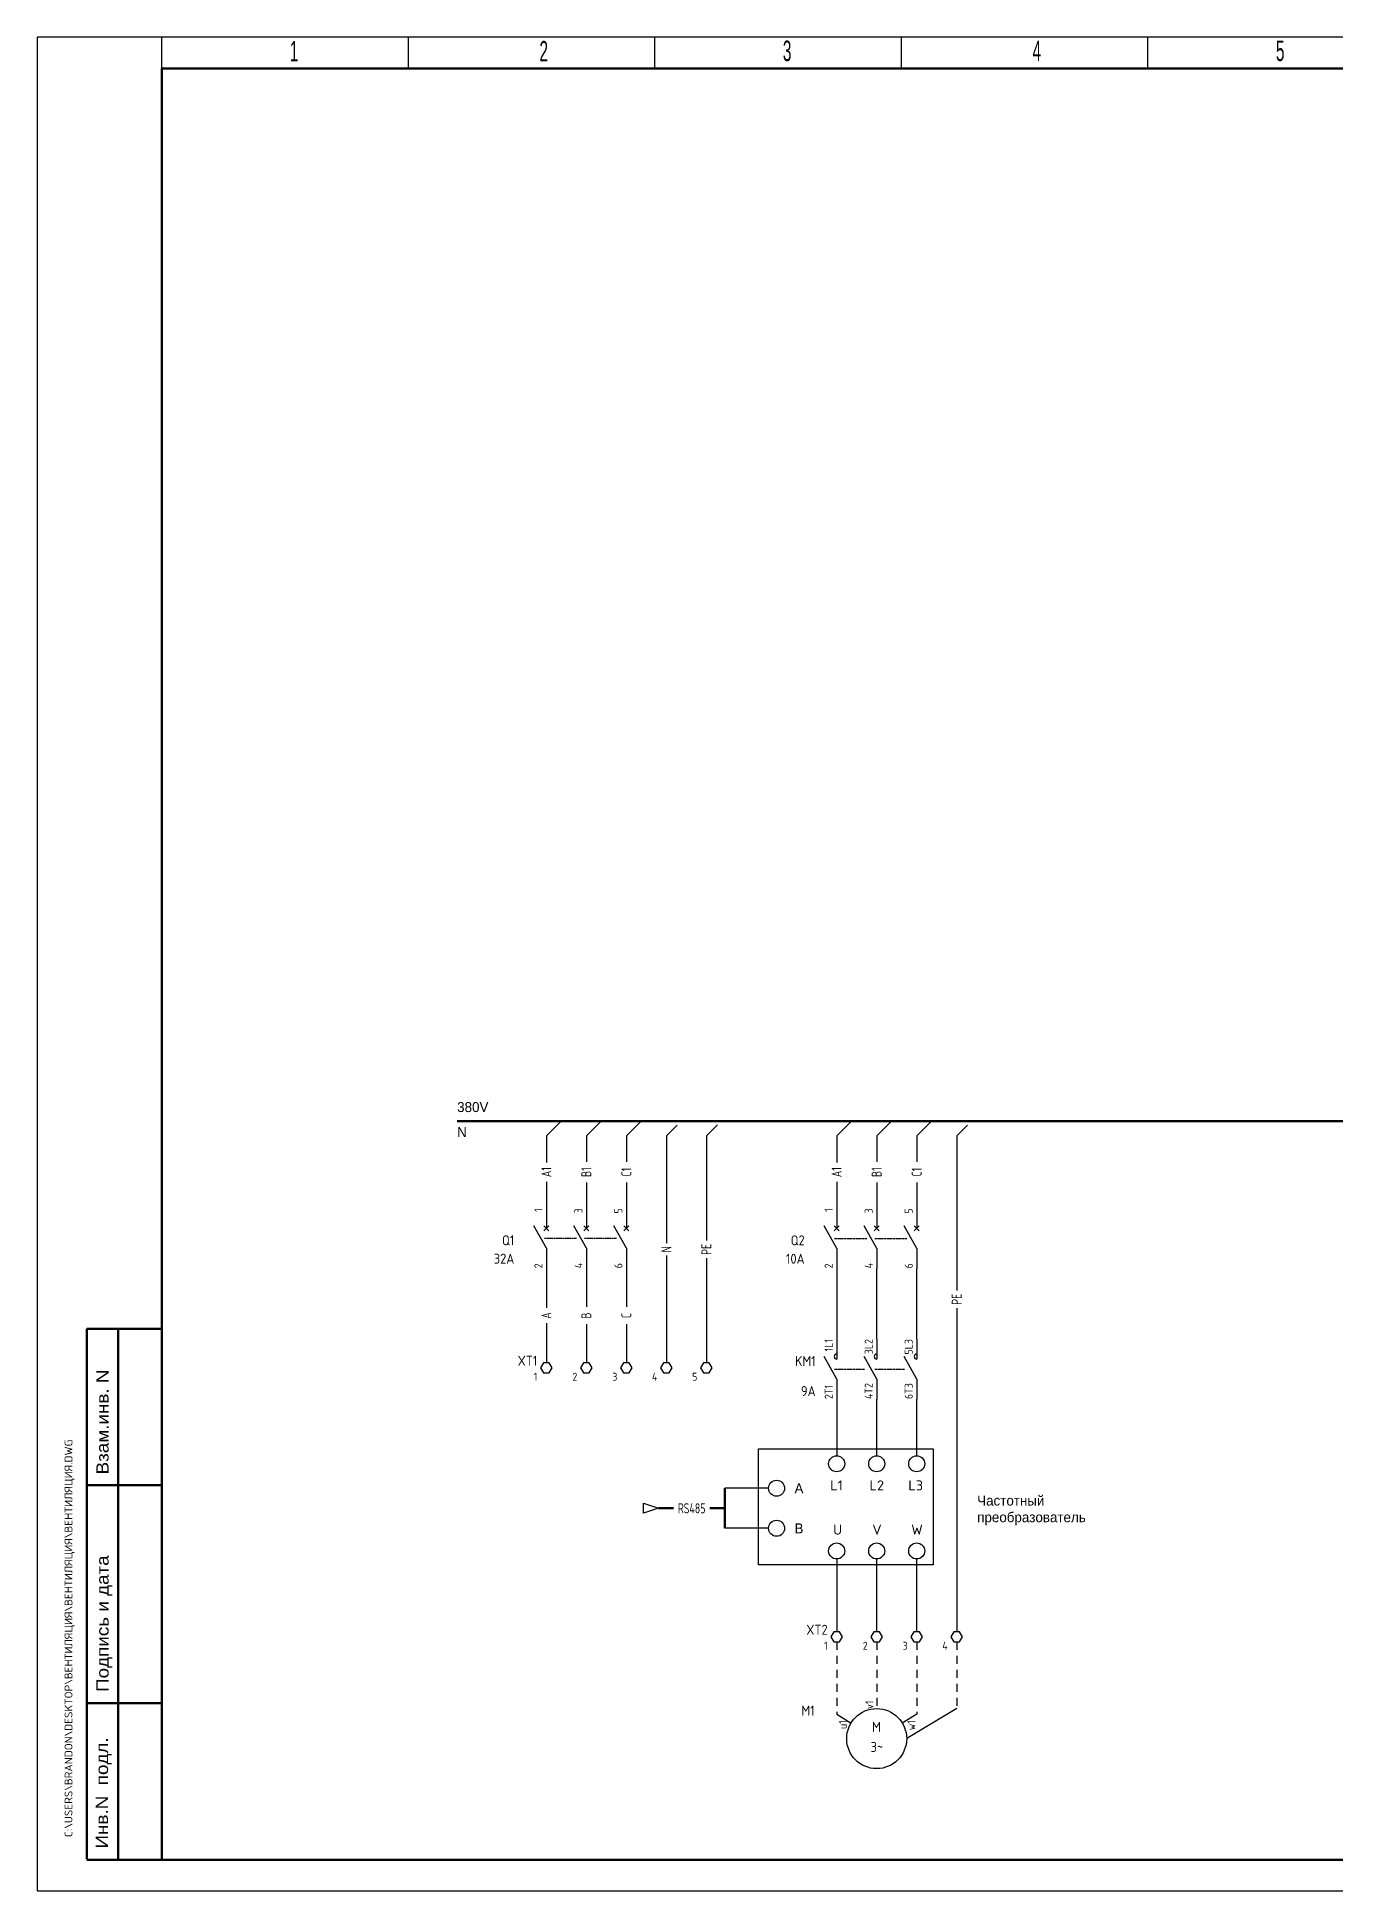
# Model space of a CAD drawing. Extents: x -644 to 2320, y -847 to 99.
# Drawn here: x -104.3 to 220.4, y -667.7 to -204.4 of the extents above; entities that cross this region are included whole.
import ezdxf
from ezdxf.enums import TextEntityAlignment as Align

# ---------------------------------------------------------------- set-up
doc = ezdxf.new("R2010")
doc.units = 0
for name, pattern in [('Caddy_Dash', [3.5, 2, -1.5]), ('Caddy_Solid', [0]), ('HIDDEN2', [0.1875, 0.125, -0.0625])]:
    doc.linetypes.add(name, pattern=pattern)
for name, color, linetype in [('100', 7, 'Continuous'), ('DESC', 1, 'Continuous'), ('DESCCHILD', 20, 'Continuous'), ('LINK', 9, 'HIDDEN2'), ('MISC', 7, 'Continuous'), ('SYMS', 7, 'Continuous'), ('TAGS', 7, 'Continuous'), ('TERMS', 7, 'Continuous'), ('TITLE', 7, 'Continuous'), ('WIREFIXED', 130, 'Continuous'), ('WIRENO', 70, 'Continuous'), ('WIRES', 7, 'Continuous')]:
    doc.layers.add(name, color=color, linetype=linetype)
doc.styles.add('Caddy_Vectorfont1n', font='arial.ttf', dxfattribs={"width": 1.1})
doc.styles.add('Caddy_Vectorfont1p', font='arial.ttf', dxfattribs={"width": 0.9})
doc.styles.add('ITALIC', font='ITALIC')
doc.styles.add('SIMPLEX', font='simplex')
doc.styles.add('WD_IEC', font='ISOCP2.shx', dxfattribs={"width": 0.9, "height": 4})

# ---------------------------------------------------------------- blocks, each defined once
blk = doc.blocks.new('wd_tb')
at = {"layer": 'TITLE', "color": 1, "style": 'SIMPLEX'}
blk.add_attdef('CAD#', (-14.33, 3.62), '', height=1.25, rotation=90, dxfattribs=at)
at = {"layer": 'TITLE', "color": 1}
for tag, p, height, style in [('JOB#', (277.8, 5.56), 2, 'ITALIC'), ('ENGINEER', (9.37, -2.98), 1.25, 'ITALIC'), ('CHKDBY', (40.35, -2.98), 1.25, 'ITALIC'), ('DRAWNBY', (70.5, -3.39), 1.25, 'ITALIC'), ('DATE', (98.17, -3.8), 1.25, 'SIMPLEX'), ('SHTS', (385.36, -3.42), 2, 'ITALIC')]:
    blk.add_attdef(tag, p, '', height=height, dxfattribs=dict(at, style=style))
at = {"layer": 'TITLE', "color": 1, "style": 'ITALIC'}
for tag, p in [('DWG#', (377.5, 6.5)), ('TITLE#1', (133.27, -3.8)), ('TITLE#2', (163.84, -3.8)), ('TITLE#3', (197.71, -3.8))]:
    blk.add_attdef(tag, text='', height=2, dxfattribs=at).set_placement(p, align=Align.CENTER)
blk.add_attdef('SH#', text='', height=2, dxfattribs=at).set_placement((391.86, 4.83), align=Align.RIGHT)
at = {"layer": 'TITLE', "color": 7, "flags": 9}
blk.add_attdef('WD_TB', (-0.02, 0.56), '', height=1.57, dxfattribs=at)
at = {"layer": 'TITLE', "color": 1, "style": 'ITALIC', "flags": 3}
blk.add_attdef('TITLE#4', text='', height=2, dxfattribs=at).set_placement((230.75, -4.22), align=Align.CENTER)
blk = doc.blocks.new('VCB1')
for p, q in [((0, 7.5), (0, 2.5)), ((0, -2.5), (-3.12, 3.12)), ((0.62, 1.88), (-0.62, 3.12)), ((-0.62, 1.88), (0.62, 3.12)), ((0, -2.5), (0, -7.5))]:
    blk.add_line(p, q)
at = {"style": 'WD_IEC'}
for tag, p in [('INST', (-8, 5.25)), ('TAG1', (-8, -1.75)), ('LOC', (-8, 1.75)), ('RATING1', (-8, -6.35)), ('DESC1', (-8, -14.35)), ('DESC2', (-8, -17.85)), ('DESC3', (-8, -21.35))]:
    blk.add_attdef(tag, text='', height=2.5, dxfattribs=at).set_placement(p, align=Align.RIGHT)
blk.add_attdef('TERM01', text='', height=2, rotation=90, dxfattribs=at).set_placement((-1, 7.5), align=Align.RIGHT)
at = {"style": 'WD_IEC', "flags": 1}
for tag, p, height in [('X2TERM01', (0, 7.5), 0.32), ('MFG', (2.75, 6.5), 1.5), ('CAT', (2.75, 4), 1.5), ('X4LINK', (-2, 0), 0.32), ('X1LINK', (-0.5, 0), 0.32), ('X8TERM02', (0, -7.5), 0.32), ('ASSYCODE', (1, -9), 1), ('FAMILY', (1, -10.5), 1), ('CATDESC', (1, -12), 1), ('CONTACT', (1, -13.5), 1), ('COMMON', (2.25, -14.75), 1)]:
    blk.add_attdef(tag, p, '', height=height, dxfattribs=at)
at = {"style": 'WD_IEC'}
blk.add_attdef('TERM02', (-1, -7.5), '', height=2, rotation=90, dxfattribs=at)
at = {"lineweight": 15, "style": 'WD_IEC'}
blk.add_attdef('XREF', text='', height=2.5, dxfattribs=at).set_placement((-8, -10.35), align=Align.RIGHT)
blk = doc.blocks.new('VCB2')
for p, q in [((0, 7.5), (0, 2.5)), ((0, -2.5), (-3.12, 3.12)), ((0.62, 1.88), (-0.62, 3.12)), ((-0.62, 1.88), (0.62, 3.12)), ((0, -2.5), (0, -7.5))]:
    blk.add_line(p, q)
at = {"style": 'WD_IEC'}
for tag, p in [('INST', (-8, 2.65)), ('LOC', (-8, -0.35)), ('TAG2', (-8, -3.35)), ('DESC2', (-8, -16.35)), ('DESC1', (-8, -13.35)), ('DESC3', (-8, -19.35))]:
    blk.add_attdef(tag, text='', height=2.5, dxfattribs=at).set_placement(p, align=Align.RIGHT)
blk.add_attdef('TERM01', text='', height=2, rotation=90, dxfattribs=at).set_placement((-1, 7.5), align=Align.RIGHT)
at = {"style": 'WD_IEC', "flags": 1}
for tag, p, height in [('X2TERM01', (0, 7.5), 0.32), ('X4LINK', (-2.5, 0), 0.32), ('X1LINK', (-0.5, 0), 0.32), ('X8TERM02', (0, -7.5), 0.32), ('FAMILY', (1, -10.5), 1), ('CONTACT', (1, -13.5), 1)]:
    blk.add_attdef(tag, p, '', height=height, dxfattribs=at)
at = {"style": 'WD_IEC'}
blk.add_attdef('TERM02', (-1, -7.5), '', height=2, rotation=90, dxfattribs=at)
at = {"style": 'WD_IEC', "flags": 1}
blk.add_attdef('RATING1', text='', height=2.5, dxfattribs=at).set_placement((-8, -6.35), align=Align.RIGHT)
at = {"lineweight": 15, "style": 'WD_IEC'}
blk.add_attdef('XREF', text='', height=2.5, dxfattribs=at).set_placement((-8, -10.35), align=Align.RIGHT)
blk = doc.blocks.new('VT0003')
blk.add_lwpolyline([(0.72, -1.25), (1.44, 0), (0.72, 1.25), (-0.72, 1.25), (-1.44, 0), (-0.72, -1.25)], close=True)
at = {"style": 'WD_IEC', "flags": 1}
for tag, p, height in [('ASSYCODE', (2.75, 10.75), 1), ('CATDESC', (2.75, 9.25), 1), ('MFG', (2.75, 7.25), 1.5), ('CAT', (2.75, 4.75), 1.5), ('X4TERM01', (-1.44, 0), 0.25), ('X4PIN01', (-1.25, 1), 0.25), ('X4TERMDESC01', (-1.25, 0.5), 0.4), ('STRIPSEQ', (0, 0), 0.025), ('X2PIN01', (0, 2.25), 0.25), ('X2TERM01', (0, 1.25), 0.25), ('X8PIN01', (0, -0.25), 0.25), ('X2TERMDESC01', (0, 1.75), 0.4), ('X1PIN01', (1.25, 1), 0.25), ('X1TERMDESC01', (1.25, 0.5), 0.4), ('X1TERM01', (1.44, 0), 0.25), ('LINKTERM', (0, -0.04), 0.025), ('X8TERM01', (0, -1.25), 0.25), ('X8TERMDESC01', (0, -0.75), 0.4)]:
    blk.add_attdef(tag, p, '', height=height, dxfattribs=at)
at = {"style": 'WD_IEC'}
for tag, p in [('INST', (-2.25, 6.5)), ('LOC', (-2.25, 3.5)), ('DESC1', (-2.25, -6.25)), ('DESC2', (-2.25, -9.25)), ('DESC3', (-2.25, -12.25))]:
    blk.add_attdef(tag, text='', height=2.5, dxfattribs=at).set_placement(p, align=Align.RIGHT)
at = {"style": 'WD_IEC', "flags": 8}
for tag, height, p in [('TAGSTRIP', 2.5, (-2.25, 0.5)), ('TERM01', 2, (-2.25, -3.25))]:
    blk.add_attdef(tag, text='', height=height, dxfattribs=at).set_placement(p, align=Align.RIGHT)
blk = doc.blocks.new('VMO14')
blk.add_line((20, 7.5), (7.5, 0))
blk.add_circle((0, 0), 7.5)
at = {"style": 'WD_IEC'}
for tag, p in [('INST', (-15.5, 12.75)), ('LOC', (-15.5, 9.25)), ('TAG1', (-15.5, 5.75)), ('DESC2', (-15.5, -2)), ('DESC1', (-15.5, 1.5)), ('DESC3', (-15.5, -5.5)), ('RATING1', (-15.5, -9)), ('RATING3', (-15.5, -16)), ('RATING2', (-15.5, -12.5))]:
    blk.add_attdef(tag, text='', height=2.5, dxfattribs=at).set_placement(p, align=Align.RIGHT)
blk.add_attdef('TERM02', (-0.81, 7.4), '', height=2, rotation=90, dxfattribs=at)
for tag, p in [('TERM04', (19, 10)), ('TERM01', (-7.47, 4.61)), ('TERM03', (9.66, 4.61))]:
    blk.add_attdef(tag, text='', height=2, rotation=90, dxfattribs=at).set_placement(p, align=Align.RIGHT)
at = {"style": 'WD_IEC', "flags": 1}
for tag, p, height in [('MFG', (22.75, 9), 1.5), ('X2TERM02', (0, 7.5), 0.32), ('X2TERM04', (20, 7.5), 0.32), ('CAT', (22.75, 6.5), 1.5), ('X4LINK', (-7.5, 0), 0.32), ('X0TERM01', (-6.4, 3.9), 0.32), ('X0TERM03', (6.4, 3.9), 0.32), ('X1LINK', (7.5, 0), 0.32), ('ASSYCODE', (1, -9), 1), ('FAMILY', (1, -10.5), 1), ('CATDESC', (1, -12), 1)]:
    blk.add_attdef(tag, p, '', height=height, dxfattribs=at)
at = {"style": 'WD_IEC'}
for tag, p in [('M', (-0.06, 1.67)), ('3~', (0.05, -3.33))]:
    blk.add_attdef(tag, text='', height=2.5, dxfattribs=at).set_placement(p, align=Align.CENTER)
at = {"lineweight": 15, "style": 'WD_IEC'}
blk.add_attdef('XREF', text='', height=2.5, dxfattribs=at).set_placement((-15.5, -19.5), align=Align.RIGHT)
blk = doc.blocks.new('WD_WNV1')
at = {"style": 'WD_IEC', "width": 0.8}
blk.add_attdef('WIRENO', text='', height=2.5, rotation=90, dxfattribs=at).set_placement((0, 0), align=Align.MIDDLE_CENTER)
at = {"style": 'WD_IEC', "flags": 1}
for tag, p in [('W04USER', (0, 0.375)), ('W05USER', (0, 0.25)), ('W03USER', (0, 0.5)), ('W06USER', (0, 0.125)), ('W07USER', (0, 0)), ('W02USER', (0, 0.625)), ('W01USER', (0, 0.75)), ('W08USER', (0, -0.125)), ('W09USER', (0, -0.25)), ('W10USER', (0, -0.375))]:
    blk.add_attdef(tag, text='', height=0.08, dxfattribs=at).set_placement(p, align=Align.CENTER)
at = {"style": 'WD_IEC'}
for tag, p in [('X2_TINY_DOT_DONT_REMOVE', (0, 1)), ('X8_TINY_DOT_DONT_REMOVE', (0, -1))]:
    blk.add_attdef(tag, p, '', height=0.002, dxfattribs=at)
at = {"style": 'WD_IEC', "flags": 1}
for tag, p in [('X2TERM01', (0, 1)), ('X8TERM01', (0, -1))]:
    blk.add_attdef(tag, p, '', height=0.2, dxfattribs=at)
blk = doc.blocks.new('VMS21P')
for p, q in [((0, 7.5), (0, 2.5)), ((0, -2.5), (-3.12, 3.12)), ((0, -2.5), (0, -7.5))]:
    blk.add_line(p, q)
blk.add_arc((0, 3.12), 0.625, 90, 270)
at = {"style": 'WD_IEC'}
for tag, p in [('INST', (-5.25, 6.75)), ('LOC', (-5.25, 3.75)), ('TAG2', (-5.25, 0.75)), ('DESC1', (-5.25, -6.75)), ('XREF', (-5.25, -3.75)), ('DESC2', (-5.25, -9.75)), ('DESC3', (-5.25, -12.75))]:
    blk.add_attdef(tag, text='', height=2.5, dxfattribs=at).set_placement(p, align=Align.RIGHT)
blk.add_attdef('TERM01', text='', height=2, rotation=90, dxfattribs=at).set_placement((-1, 7.5), align=Align.RIGHT)
at = {"style": 'WD_IEC', "flags": 1}
for tag, p, height in [('X2TERM01', (0, 7.5), 0.32), ('X4LINK', (-2.91, 0), 0.32), ('X1LINK', (-0.5, 0), 0.32), ('CONTACT', (4, -3.5), 1), ('FAMILY', (4, -5), 1), ('X8TERM02', (0, -7.5), 0.32)]:
    blk.add_attdef(tag, p, '', height=height, dxfattribs=at)
at = {"style": 'WD_IEC'}
blk.add_attdef('TERM02', (-1, -7.5), '', height=2, rotation=90, dxfattribs=at)
blk = doc.blocks.new('HA1D3')
blk.add_lwpolyline([(0, 0), (-3.75, -1.25), (-3.75, 1.25)], close=True)
at = {"style": 'WD_IEC'}
blk.add_attdef('XREF', text='', height=2.5, dxfattribs=at).set_placement((-5, 0), align=Align.MIDDLE_RIGHT)
at = {"style": 'WD_IEC', "flags": 1}
blk.add_attdef('SIGCODE', text='', height=1, dxfattribs=at).set_placement((-2.5, 1.8), align=Align.RIGHT)
at = {"style": 'WD_IEC'}
for tag, p, height, flags in [('X1TERM01', (0, 0), 0.32, 1), ('WIRENO', (1.25, 1), 2.5, 8)]:
    blk.add_attdef(tag, p, '', height=height, dxfattribs=dict(at, flags=flags))
blk.add_attdef('DESC1', text='', height=2.5, dxfattribs=at).set_placement((1.25, -1), align=Align.TOP_LEFT)
blk = doc.blocks.new('WD_WNH1')
at = {"style": 'WD_IEC', "width": 0.8}
blk.add_attdef('WIRENO', text='', height=2.5, dxfattribs=at).set_placement((0, 0), align=Align.MIDDLE_CENTER)
at = {"style": 'WD_IEC'}
for tag, p in [('X4_TINY_DOT_DONT_REMOVE', (-1, 0)), ('X1_TINY_DOT_DONT_REMOVE', (1, 0))]:
    blk.add_attdef(tag, p, '', height=0.002, dxfattribs=at)
at = {"style": 'WD_IEC', "flags": 1}
for tag, p in [('X4TERM01', (-1, 0)), ('X1TERM01', (1, 0))]:
    blk.add_attdef(tag, p, '', height=0.2, dxfattribs=at)
for tag, p in [('W04USER', (0, 0.375)), ('W05USER', (0, 0.25)), ('W03USER', (0, 0.5)), ('W06USER', (0, 0.125)), ('W07USER', (0, 0)), ('W02USER', (0, 0.625)), ('W01USER', (0, 0.75)), ('W08USER', (0, -0.125)), ('W09USER', (0, -0.25)), ('W10USER', (0, -0.375))]:
    blk.add_attdef(tag, text='', height=0.08, dxfattribs=at).set_placement(p, align=Align.CENTER)

msp = doc.modelspace()

# ---------------------------------------------------------------- linework, layer by layer
at = {"linetype": 'Caddy_Solid', "lineweight": 25}
for p, q in [((-73.11, -212.22), (-73.11, -204.42)), ((-11.49, -212.22), (-11.49, -204.42)), ((50.13, -212.22), (50.13, -204.42)), ((111.75, -212.22), (111.75, -204.42)), ((173.37, -212.22), (173.37, -204.42))]:
    msp.add_line(p, q, dxfattribs=at)
at = {"layer": '100', "linetype": 'Caddy_Solid', "lineweight": 50}
for p, q in [((-73.11, -212.31), (543.09, -212.31)), ((-73.11, -212.31), (-73.11, -659.94)), ((-91.83, -659.84), (-91.83, -527.24)), ((-91.83, -527.24), (-73.11, -527.24)), ((-84.03, -527.24), (-84.03, -659.84)), ((-91.83, -566.34), (-73.11, -566.34)), ((-91.83, -620.84), (-73.11, -620.84)), ((543.09, -659.94), (-91.83, -659.94))]:
    msp.add_line(p, q, dxfattribs=at)
at = {"layer": 'LINK'}
for points in [[(22.49, -504.63), (30.49, -504.63)], [(32.49, -504.63), (40.49, -504.63)], [(95.06, -504.65), (103.06, -504.65)], [(105.06, -504.65), (113.06, -504.65)], [(95.06, -537.31), (102.65, -537.31)], [(105.06, -537.31), (112.65, -537.31)]]:
    msp.add_lwpolyline(points, dxfattribs=at)
at = {"layer": 'SYMS', "lineweight": 60}
msp.add_line((0.7, -475.33), (423.7, -475.33), dxfattribs=at)
at = {"layer": 'SYMS'}
for points in [[(-104.31, -667.74), (550.89, -667.74), (550.89, -204.42), (-104.31, -204.42)], [(75.98, -557.29), (119.65, -557.29), (119.65, -586.28), (75.98, -586.28)]]:
    msp.add_lwpolyline(points, close=True, dxfattribs=at)
for centre in [(95.56, -560.99), (105.56, -560.99), (115.56, -560.99), (80.54, -567.11), (80.54, -577.11), (95.56, -582.78), (105.56, -582.78), (115.56, -582.78)]:
    msp.add_circle(centre, 2, dxfattribs=at)
at = {"layer": 'WIRES'}
for p, q in [((22.99, -479.05), (26.7, -475.33)), ((32.99, -479.05), (36.7, -475.33)), ((42.99, -479.05), (46.7, -475.33)), ((52.99, -479.05), (55.68, -476.35)), ((62.99, -479.05), (65.74, -476.3)), ((95.56, -479.05), (99.28, -475.33)), ((105.56, -479.05), (109.28, -475.33)), ((115.56, -479.05), (119.28, -475.33)), ((125.56, -479.05), (128.26, -476.35)), ((22.99, -479.05), (22.99, -485.69)), ((32.99, -479.05), (32.99, -485.49)), ((42.99, -479.05), (42.99, -485.49)), ((52.99, -479.05), (52.99, -505.89)), ((62.99, -479.05), (62.99, -505.19)), ((95.56, -479.05), (95.56, -485.7)), ((105.56, -479.05), (105.56, -485.5)), ((115.56, -479.05), (115.56, -485.5)), ((125.56, -479.05), (125.56, -517.66)), ((22.99, -490.49), (22.99, -497.13)), ((32.99, -490.69), (32.99, -497.13)), ((42.99, -490.69), (42.99, -497.13)), ((95.56, -490.5), (95.56, -497.15)), ((105.56, -490.7), (105.56, -497.15)), ((115.56, -490.7), (115.56, -497.15)), ((52.99, -508.89), (52.99, -535.74)), ((62.99, -509.59), (62.99, -535.74)), ((22.99, -512.13), (22.99, -522.03)), ((32.99, -512.13), (32.99, -521.77)), ((42.99, -512.13), (42.99, -521.79)), ((95.56, -512.15), (95.56, -529.81)), ((105.56, -529.81), (105.56, -512.15)), ((115.56, -529.81), (115.56, -512.15)), ((125.56, -522.06), (125.56, -602.97)), ((22.99, -525.83), (22.99, -535.74)), ((32.99, -526.09), (32.99, -535.74)), ((42.99, -526.08), (42.99, -535.74)), ((95.56, -544.81), (95.56, -558.99)), ((105.56, -558.99), (105.56, -544.81)), ((115.56, -558.99), (115.56, -544.81)), ((78.54, -567.11), (67.58, -567.11)), ((78.54, -577.11), (67.58, -577.11)), ((95.56, -584.78), (95.56, -602.97)), ((105.56, -602.97), (105.56, -584.78)), ((115.56, -602.97), (115.56, -584.78)), ((95.56, -623.58), (99.16, -625.78)), ((115.56, -623.58), (111.96, -625.78))]:
    msp.add_line(p, q, dxfattribs=at)
at = {"layer": 'WIRES', "lineweight": 60}
for p, q in [((67.58, -577.11), (67.58, -567.11)), ((54.78, -572.11), (51.06, -572.11)), ((67.58, -572.11), (63.86, -572.11))]:
    msp.add_line(p, q, dxfattribs=at)
at = {"layer": 'WIRES', "linetype": 'Caddy_Dash'}
for p, q in [((95.56, -605.47), (95.56, -623.58)), ((105.56, -605.47), (105.56, -622.18)), ((115.56, -605.47), (115.56, -623.58)), ((125.56, -605.47), (125.56, -622.18))]:
    msp.add_line(p, q, dxfattribs=at)

# ---------------------------------------------------------------- block references
at = {"layer": 'SYMS'}
ref = msp.add_blockref('VCB1', (22.99, -504.63), dxfattribs=at)
ref.add_attrib('TERM02', '2', (21.99, -512.13), dxfattribs={"layer": 'TERMS', "height": 2, "rotation": 90, "style": 'WD_IEC'})
ref.add_attrib('TERM01', '1', dxfattribs={"layer": 'TERMS', "height": 2, "rotation": 90, "style": 'WD_IEC'}).set_placement((21.99, -497.13), align=Align.RIGHT)
ref.add_attrib('DESC1', '32A', dxfattribs={"layer": 'DESC', "height": 2.5, "style": 'WD_IEC'}).set_placement((14.99, -510.98), align=Align.RIGHT)
ref.add_attrib('TAG1', 'Q1', dxfattribs={"layer": 'TAGS', "height": 2.5, "style": 'WD_IEC'}).set_placement((14.99, -506.38), align=Align.RIGHT)
ref = msp.add_blockref('VCB2', (32.99, -504.63), dxfattribs=at)
ref.add_attrib('TERM02', '4', (31.99, -512.13), dxfattribs={"layer": 'TERMS', "height": 2, "rotation": 90, "style": 'WD_IEC'})
ref.add_attrib('TERM01', '3', dxfattribs={"layer": 'TERMS', "height": 2, "rotation": 90, "style": 'WD_IEC'}).set_placement((31.99, -497.13), align=Align.RIGHT)
ref = msp.add_blockref('VCB2', (42.99, -504.63), dxfattribs=at)
ref.add_attrib('TERM02', '6', (41.99, -512.13), dxfattribs={"layer": 'TERMS', "height": 2, "rotation": 90, "style": 'WD_IEC'})
ref.add_attrib('TERM01', '5', dxfattribs={"layer": 'TERMS', "height": 2, "rotation": 90, "style": 'WD_IEC'}).set_placement((41.99, -497.13), align=Align.RIGHT)
ref = msp.add_blockref('VCB1', (95.56, -504.65), dxfattribs=at)
ref.add_attrib('TERM02', '2', (94.56, -512.15), dxfattribs={"layer": 'TERMS', "height": 2, "rotation": 90, "style": 'WD_IEC'})
ref.add_attrib('TERM01', '1', dxfattribs={"layer": 'TERMS', "height": 2, "rotation": 90, "style": 'WD_IEC'}).set_placement((94.56, -497.15), align=Align.RIGHT)
ref.add_attrib('DESC1', '10A', dxfattribs={"layer": 'DESC', "height": 2.5, "style": 'WD_IEC'}).set_placement((87.56, -511), align=Align.RIGHT)
ref.add_attrib('TAG1', 'Q2', dxfattribs={"layer": 'TAGS', "height": 2.5, "style": 'WD_IEC'}).set_placement((87.56, -506.4), align=Align.RIGHT)
ref = msp.add_blockref('VCB2', (105.56, -504.65), dxfattribs=at)
ref.add_attrib('TERM02', '4', (104.56, -512.15), dxfattribs={"layer": 'TERMS', "height": 2, "rotation": 90, "style": 'WD_IEC'})
ref.add_attrib('TERM01', '3', dxfattribs={"layer": 'TERMS', "height": 2, "rotation": 90, "style": 'WD_IEC'}).set_placement((104.56, -497.15), align=Align.RIGHT)
ref = msp.add_blockref('VCB2', (115.56, -504.65), dxfattribs=at)
ref.add_attrib('TERM02', '6', (114.56, -512.15), dxfattribs={"layer": 'TERMS', "height": 2, "rotation": 90, "style": 'WD_IEC'})
ref.add_attrib('TERM01', '5', dxfattribs={"layer": 'TERMS', "height": 2, "rotation": 90, "style": 'WD_IEC'}).set_placement((114.56, -497.15), align=Align.RIGHT)
ref = msp.add_blockref('VMS21P', (95.56, -537.31), dxfattribs=at)
ref.add_attrib('TERM02', '2T1', (94.56, -544.81), dxfattribs={"layer": 'TERMS', "height": 2, "rotation": 90, "style": 'WD_IEC'})
ref.add_attrib('TERM01', '1L1', dxfattribs={"layer": 'TERMS', "height": 2, "rotation": 90, "style": 'WD_IEC'}).set_placement((94.56, -529.81), align=Align.RIGHT)
ref.add_attrib('DESC1', '9A', dxfattribs={"layer": 'DESCCHILD', "height": 2.5, "style": 'WD_IEC'}).set_placement((90.31, -544.06), align=Align.RIGHT)
ref.add_attrib('TAG2', 'KM1', dxfattribs={"layer": 'TAGS', "height": 2.5, "style": 'WD_IEC'}).set_placement((90.31, -536.56), align=Align.RIGHT)
ref = msp.add_blockref('VMS21P', (105.56, -537.31), dxfattribs=at)
ref.add_attrib('TERM02', '4T2', (104.56, -544.81), dxfattribs={"layer": 'TERMS', "height": 2, "rotation": 90, "style": 'WD_IEC'})
ref.add_attrib('TERM01', '3L2', dxfattribs={"layer": 'TERMS', "height": 2, "rotation": 90, "style": 'WD_IEC'}).set_placement((104.56, -529.81), align=Align.RIGHT)
ref = msp.add_blockref('VMS21P', (115.56, -537.31), dxfattribs=at)
ref.add_attrib('TERM02', '6T3', (114.56, -544.81), dxfattribs={"layer": 'TERMS', "height": 2, "rotation": 90, "style": 'WD_IEC'})
ref.add_attrib('TERM01', '5L3', dxfattribs={"layer": 'TERMS', "height": 2, "rotation": 90, "style": 'WD_IEC'}).set_placement((114.56, -529.81), align=Align.RIGHT)
ref = msp.add_blockref('VT0003', (22.99, -536.99), dxfattribs=at)
ref.add_attrib('TERM01', '1', dxfattribs={"layer": 'TERMS', "height": 2, "style": 'WD_IEC', "flags": 8}).set_placement((20.74, -540.24), align=Align.RIGHT)
ref.add_attrib('TAGSTRIP', 'XT1', dxfattribs={"layer": 'TAGS', "height": 2.5, "style": 'WD_IEC', "flags": 8}).set_placement((20.74, -536.49), align=Align.RIGHT)
ref = msp.add_blockref('VT0003', (32.99, -536.99), dxfattribs=at)
ref.add_attrib('TERM01', '2', dxfattribs={"layer": 'TERMS', "height": 2, "style": 'WD_IEC', "flags": 8}).set_placement((30.74, -540.24), align=Align.RIGHT)
ref = msp.add_blockref('VT0003', (42.99, -536.99), dxfattribs=at)
ref.add_attrib('TERM01', '3', dxfattribs={"layer": 'TERMS', "height": 2, "style": 'WD_IEC', "flags": 8}).set_placement((40.74, -540.24), align=Align.RIGHT)
ref = msp.add_blockref('VT0003', (52.99, -536.99), dxfattribs=at)
ref.add_attrib('TERM01', '4', dxfattribs={"layer": 'TERMS', "height": 2, "style": 'WD_IEC', "flags": 8}).set_placement((50.74, -540.24), align=Align.RIGHT)
ref = msp.add_blockref('VT0003', (62.99, -536.99), dxfattribs=at)
ref.add_attrib('TERM01', '5', dxfattribs={"layer": 'TERMS', "height": 2, "style": 'WD_IEC', "flags": 8}).set_placement((60.74, -540.24), align=Align.RIGHT)
ref = msp.add_blockref('wd_tb', (-73.11, -659.94), dxfattribs=dict(at, xscale=1.56, yscale=1.56, zscale=1.56))
ref.add_attrib('CAD#', 'C:\\USERS\\BRANDON\\DESKTOP\\ВЕНТИЛЯЦИЯ\\ВЕНТИЛЯЦИЯ\\ВЕНТИЛЯЦИЯ.DWG', (-95.47, -654.29), dxfattribs={"layer": 'TITLE', "color": 1, "height": 1.95, "rotation": 90, "style": 'SIMPLEX'})
msp.add_blockref('HA1D3', (51.06, -572.11), dxfattribs=at)
ref = msp.add_blockref('VT0003', (95.56, -604.22), dxfattribs=at)
ref.add_attrib('TERM01', '1', dxfattribs={"layer": 'TERMS', "height": 2, "style": 'WD_IEC', "flags": 8}).set_placement((93.31, -607.47), align=Align.RIGHT)
ref.add_attrib('TAGSTRIP', 'XT2', dxfattribs={"layer": 'TAGS', "height": 2.5, "style": 'WD_IEC', "flags": 8}).set_placement((93.31, -603.72), align=Align.RIGHT)
ref = msp.add_blockref('VT0003', (105.56, -604.22), dxfattribs=at)
ref.add_attrib('TERM01', '2', dxfattribs={"layer": 'TERMS', "height": 2, "style": 'WD_IEC', "flags": 8}).set_placement((103.31, -607.47), align=Align.RIGHT)
ref = msp.add_blockref('VT0003', (115.56, -604.22), dxfattribs=at)
ref.add_attrib('TERM01', '3', dxfattribs={"layer": 'TERMS', "height": 2, "style": 'WD_IEC', "flags": 8}).set_placement((113.31, -607.47), align=Align.RIGHT)
ref = msp.add_blockref('VT0003', (125.56, -604.22), dxfattribs=at)
ref.add_attrib('TERM01', '4', dxfattribs={"layer": 'TERMS', "height": 2, "style": 'WD_IEC', "flags": 8}).set_placement((123.31, -607.47), align=Align.RIGHT)
ref = msp.add_blockref('VMO14', (105.56, -629.68), dxfattribs=at)
ref.add_attrib('M', 'M', dxfattribs={"layer": 'MISC', "height": 2.5, "style": 'WD_IEC'}).set_placement((105.5, -628.01), align=Align.CENTER)
ref.add_attrib('3~', '3~', dxfattribs={"layer": 'MISC', "height": 2.5, "style": 'WD_IEC'}).set_placement((105.61, -633.01), align=Align.CENTER)
ref.add_attrib('TERM03', 'w1', dxfattribs={"layer": 'TERMS', "height": 2, "rotation": 90, "style": 'WD_IEC'}).set_placement((115.22, -625.07), align=Align.RIGHT)
ref.add_attrib('TERM02', 'v1', (104.75, -622.28), dxfattribs={"layer": 'TERMS', "height": 2, "rotation": 90, "style": 'WD_IEC'})
ref.add_attrib('TERM01', 'u1', dxfattribs={"layer": 'TERMS', "height": 2, "rotation": 90, "style": 'WD_IEC'}).set_placement((98.09, -625.07), align=Align.RIGHT)
ref.add_attrib('TAG1', 'M1', dxfattribs={"layer": 'TAGS', "height": 2.5, "style": 'WD_IEC'}).set_placement((90.06, -623.93), align=Align.RIGHT)
at = {"layer": 'WIREFIXED'}
ref = msp.add_blockref('WD_WNV1', (22.99, -488.09), dxfattribs=at)
ref.add_attrib('X8_TINY_DOT_DONT_REMOVE', '.', (22.99, -490.49), dxfattribs={"layer": 'MISC', "height": 0.002, "style": 'WD_IEC'})
ref.add_attrib('X2_TINY_DOT_DONT_REMOVE', '.', (22.99, -485.69), dxfattribs={"layer": 'MISC', "height": 0.002, "style": 'WD_IEC'})
ref.add_attrib('WIRENOF', 'A1', dxfattribs={"height": 2.5, "rotation": 90, "style": 'WD_IEC', "width": 0.8}).set_placement((22.99, -488.09), align=Align.MIDDLE_CENTER)
ref = msp.add_blockref('WD_WNV1', (32.99, -488.09), dxfattribs=at)
ref.add_attrib('X8_TINY_DOT_DONT_REMOVE', '.', (32.99, -490.69), dxfattribs={"layer": 'MISC', "height": 0.002, "style": 'WD_IEC'})
ref.add_attrib('X2_TINY_DOT_DONT_REMOVE', '.', (32.99, -485.49), dxfattribs={"layer": 'MISC', "height": 0.002, "style": 'WD_IEC'})
ref.add_attrib('WIRENOF', 'B1', dxfattribs={"height": 2.5, "rotation": 90, "style": 'WD_IEC', "width": 0.8}).set_placement((32.99, -488.09), align=Align.MIDDLE_CENTER)
ref = msp.add_blockref('WD_WNV1', (42.99, -488.09), dxfattribs=at)
ref.add_attrib('X8_TINY_DOT_DONT_REMOVE', '.', (42.99, -490.69), dxfattribs={"layer": 'MISC', "height": 0.002, "style": 'WD_IEC'})
ref.add_attrib('X2_TINY_DOT_DONT_REMOVE', '.', (42.99, -485.49), dxfattribs={"layer": 'MISC', "height": 0.002, "style": 'WD_IEC'})
ref.add_attrib('WIRENOF', 'C1', dxfattribs={"height": 2.5, "rotation": 90, "style": 'WD_IEC', "width": 0.8}).set_placement((42.99, -488.09), align=Align.MIDDLE_CENTER)
ref = msp.add_blockref('WD_WNV1', (95.56, -488.1), dxfattribs=at)
ref.add_attrib('X8_TINY_DOT_DONT_REMOVE', '.', (95.56, -490.5), dxfattribs={"layer": 'MISC', "height": 0.002, "style": 'WD_IEC'})
ref.add_attrib('X2_TINY_DOT_DONT_REMOVE', '.', (95.56, -485.7), dxfattribs={"layer": 'MISC', "height": 0.002, "style": 'WD_IEC'})
ref.add_attrib('WIRENOF', 'A1', dxfattribs={"height": 2.5, "rotation": 90, "style": 'WD_IEC', "width": 0.8}).set_placement((95.56, -488.1), align=Align.MIDDLE_CENTER)
ref = msp.add_blockref('WD_WNV1', (105.56, -488.1), dxfattribs=at)
ref.add_attrib('X8_TINY_DOT_DONT_REMOVE', '.', (105.56, -490.7), dxfattribs={"layer": 'MISC', "height": 0.002, "style": 'WD_IEC'})
ref.add_attrib('X2_TINY_DOT_DONT_REMOVE', '.', (105.56, -485.5), dxfattribs={"layer": 'MISC', "height": 0.002, "style": 'WD_IEC'})
ref.add_attrib('WIRENOF', 'B1', dxfattribs={"height": 2.5, "rotation": 90, "style": 'WD_IEC', "width": 0.8}).set_placement((105.56, -488.1), align=Align.MIDDLE_CENTER)
ref = msp.add_blockref('WD_WNV1', (115.56, -488.1), dxfattribs=at)
ref.add_attrib('X8_TINY_DOT_DONT_REMOVE', '.', (115.56, -490.7), dxfattribs={"layer": 'MISC', "height": 0.002, "style": 'WD_IEC'})
ref.add_attrib('X2_TINY_DOT_DONT_REMOVE', '.', (115.56, -485.5), dxfattribs={"layer": 'MISC', "height": 0.002, "style": 'WD_IEC'})
ref.add_attrib('WIRENOF', 'C1', dxfattribs={"height": 2.5, "rotation": 90, "style": 'WD_IEC', "width": 0.8}).set_placement((115.56, -488.1), align=Align.MIDDLE_CENTER)
ref = msp.add_blockref('WD_WNV1', (52.99, -507.39), dxfattribs=at)
ref.add_attrib('X8_TINY_DOT_DONT_REMOVE', '.', (52.99, -508.89), dxfattribs={"layer": 'MISC', "height": 0.002, "style": 'WD_IEC'})
ref.add_attrib('X2_TINY_DOT_DONT_REMOVE', '.', (52.99, -505.89), dxfattribs={"layer": 'MISC', "height": 0.002, "style": 'WD_IEC'})
ref.add_attrib('WIRENOF', 'N', dxfattribs={"height": 2.5, "rotation": 90, "style": 'WD_IEC', "width": 0.8}).set_placement((52.99, -507.39), align=Align.MIDDLE_CENTER)
ref = msp.add_blockref('WD_WNV1', (62.99, -507.39), dxfattribs=at)
ref.add_attrib('X8_TINY_DOT_DONT_REMOVE', '.', (62.99, -509.59), dxfattribs={"layer": 'MISC', "height": 0.002, "style": 'WD_IEC'})
ref.add_attrib('X2_TINY_DOT_DONT_REMOVE', '.', (62.99, -505.19), dxfattribs={"layer": 'MISC', "height": 0.002, "style": 'WD_IEC'})
ref.add_attrib('WIRENOF', 'PE', dxfattribs={"height": 2.5, "rotation": 90, "style": 'WD_IEC', "width": 0.8}).set_placement((62.99, -507.39), align=Align.MIDDLE_CENTER)
ref = msp.add_blockref('WD_WNV1', (125.56, -519.86), dxfattribs=at)
ref.add_attrib('X8_TINY_DOT_DONT_REMOVE', '.', (125.56, -522.06), dxfattribs={"layer": 'MISC', "height": 0.002, "style": 'WD_IEC'})
ref.add_attrib('X2_TINY_DOT_DONT_REMOVE', '.', (125.56, -517.66), dxfattribs={"layer": 'MISC', "height": 0.002, "style": 'WD_IEC'})
ref.add_attrib('WIRENOF', 'PE', dxfattribs={"height": 2.5, "rotation": 90, "style": 'WD_IEC', "width": 0.8}).set_placement((125.56, -519.86), align=Align.MIDDLE_CENTER)
ref = msp.add_blockref('WD_WNV1', (22.99, -523.93), dxfattribs=at)
ref.add_attrib('X8_TINY_DOT_DONT_REMOVE', '.', (22.99, -525.83), dxfattribs={"layer": 'MISC', "height": 0.002, "style": 'WD_IEC'})
ref.add_attrib('X2_TINY_DOT_DONT_REMOVE', '.', (22.99, -522.03), dxfattribs={"layer": 'MISC', "height": 0.002, "style": 'WD_IEC'})
ref.add_attrib('WIRENOF', 'A', dxfattribs={"height": 2.5, "rotation": 90, "style": 'WD_IEC', "width": 0.8}).set_placement((22.99, -523.93), align=Align.MIDDLE_CENTER)
ref = msp.add_blockref('WD_WNV1', (32.99, -523.93), dxfattribs=at)
ref.add_attrib('X8_TINY_DOT_DONT_REMOVE', '.', (32.99, -526.09), dxfattribs={"layer": 'MISC', "height": 0.002, "style": 'WD_IEC'})
ref.add_attrib('X2_TINY_DOT_DONT_REMOVE', '.', (32.99, -521.77), dxfattribs={"layer": 'MISC', "height": 0.002, "style": 'WD_IEC'})
ref.add_attrib('WIRENOF', 'B', dxfattribs={"height": 2.5, "rotation": 90, "style": 'WD_IEC', "width": 0.8}).set_placement((32.99, -523.93), align=Align.MIDDLE_CENTER)
ref = msp.add_blockref('WD_WNV1', (42.99, -523.93), dxfattribs=at)
ref.add_attrib('X8_TINY_DOT_DONT_REMOVE', '.', (42.99, -526.08), dxfattribs={"layer": 'MISC', "height": 0.002, "style": 'WD_IEC'})
ref.add_attrib('X2_TINY_DOT_DONT_REMOVE', '.', (42.99, -521.79), dxfattribs={"layer": 'MISC', "height": 0.002, "style": 'WD_IEC'})
ref.add_attrib('WIRENOF', 'C', dxfattribs={"height": 2.5, "rotation": 90, "style": 'WD_IEC', "width": 0.8}).set_placement((42.99, -523.93), align=Align.MIDDLE_CENTER)
at = {"layer": 'WIRENO'}
ref = msp.add_blockref('WD_WNH1', (59.32, -572.11), dxfattribs=at)
ref.add_attrib('X4_TINY_DOT_DONT_REMOVE', '.', (54.78, -572.11), dxfattribs={"layer": 'MISC', "height": 0.002, "style": 'WD_IEC'})
ref.add_attrib('X1_TINY_DOT_DONT_REMOVE', '.', (63.86, -572.11), dxfattribs={"layer": 'MISC', "height": 0.002, "style": 'WD_IEC'})
ref.add_attrib('WIRENO', 'RS485', dxfattribs={"height": 2.5, "style": 'WD_IEC', "width": 0.8}).set_placement((59.32, -572.11), align=Align.MIDDLE_CENTER)

# ---------------------------------------------------------------- texts
at = {"lineweight": 60, "style": 'Caddy_Vectorfont1p', "width": 0.54}
for s, p in [('1', (-41.13, -210.5)), ('2', (21.27, -210.5)), ('3', (82.11, -210.41)), ('4', (144.51, -210.41)), ('5', (205.35, -210.41))]:
    msp.add_text(s, height=5.11, dxfattribs=at).set_placement(p)
at = {"layer": '100', "lineweight": 25, "style": 'Caddy_Vectorfont1n', "width": 1.1}
for s, p in [('Взам.инв. N', (-86.43, -563.64)), ('Подпись и дата', (-86.42, -618.01)), ('Инв.N  подл.', (-86.57, -657.14))]:
    msp.add_text(s, height=3.0654, rotation=90, dxfattribs=at).set_placement(p)
at = {"layer": 'SYMS', "char_height": 2.5, "attachment_point": 1}
for s, insert in [('380V', (0.7, -470.58)), ('N', (0.7, -476.83)), ('A', (85.03, -565.89)), ('Частотный\\Pпреобразователь', (130.69, -568.92)), ('B', (85.03, -575.89))]:
    msp.add_mtext_dynamic_manual_height_columns(s, width=10.4961, gutter_width=12.5, heights=[0], dxfattribs=dict(at, insert=insert))
at = {"layer": 'SYMS', "char_height": 2.5, "attachment_point": 1, "style": 'SIMPLEX'}
for s, insert in [('L1', (93.96, -565.14)), ('L2', (103.75, -565.14)), ('L3', (113.47, -565.14)), ('U', (94.67, -576.2)), ('V', (104.47, -576.2)), ('W', (114.19, -576.2))]:
    msp.add_mtext_dynamic_manual_height_columns(s, width=10.4961, gutter_width=12.5, heights=[0], dxfattribs=dict(at, insert=insert))

doc.saveas('drawing.dxf')
